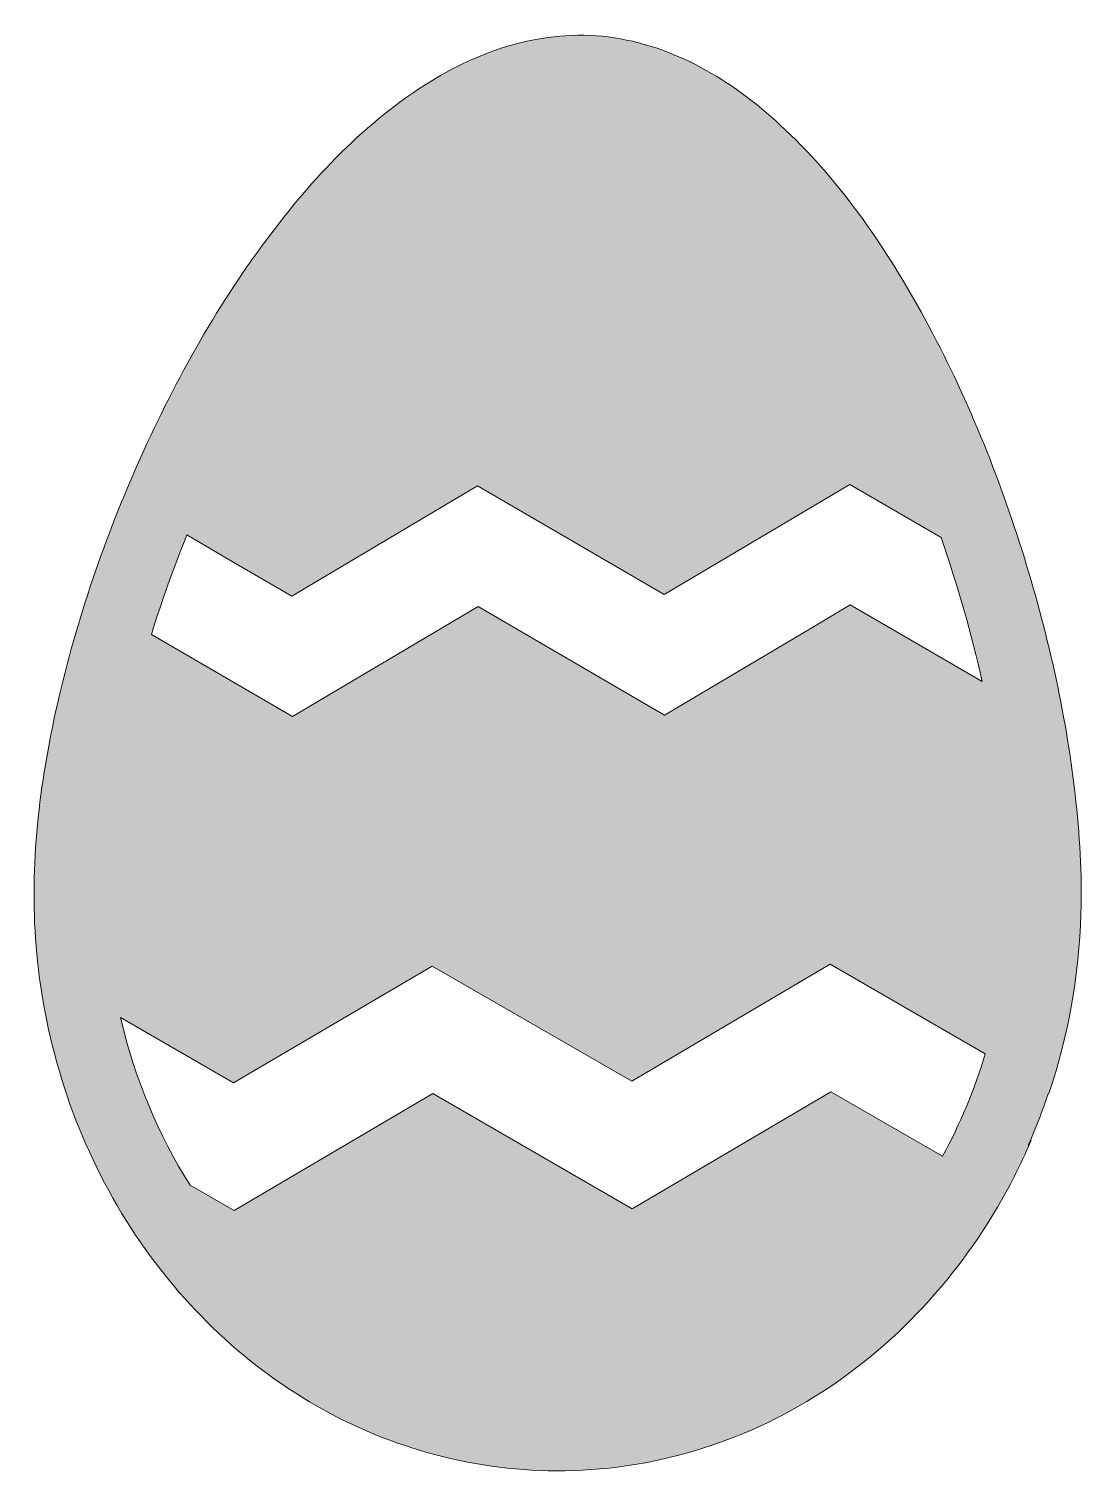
# Model space of a CAD drawing. Header units: inches. Extents: x 0 to 74, y 0 to 102.
import ezdxf

# ---------------------------------------------------------------- set-up
doc = ezdxf.new("R2010")
doc.units = ezdxf.units.IN
doc.header["$MEASUREMENT"] = 0
doc.layers.add('Layer 1', color=7, linetype='Continuous')

msp = doc.modelspace()

# ---------------------------------------------------------------- hatches: boundary and pattern name
at = {"layer": 'Layer 1', "true_color": 0xff97c6}
h = msp.add_hatch(color=231, dxfattribs=at)
h.dxf.hatch_style = 2
edge = h.paths.add_edge_path()
edge.add_spline(control_points=[(71.81, 26.72), (71.81, 26.72), (71.85, 26.7), (71.85, 26.7), (73.22, 30.79), (73.98, 35.09), (74.11, 39.41), (74.2, 42.23), (74.02, 45.07), (73.7, 47.87), (73.03, 53.73), (71.71, 59.51), (69.94, 65.13), (68.1, 70.97), (65.76, 76.67), (62.79, 82.02), (60.11, 86.85), (56.9, 91.49), (52.83, 95.24), (49.44, 98.37), (45.3, 100.89), (40.65, 101.47), (36.04, 102.05), (31.53, 100.54), (27.68, 98.08), (23.1, 95.16), (19.34, 91.06), (16.15, 86.71), (12.51, 81.74), (9.53, 76.28), (7.07, 70.63), (4.63, 65), (2.68, 59.14), (1.41, 53.14), (0.22, 47.53), (-0.37, 41.78), (0.25, 36.06), (0.94, 29.58), (3.06, 23.25), (6.52, 17.72), (9.78, 12.51), (14.22, 8.02), (19.51, 4.88), (24.77, 1.75), (30.82, 0.02), (36.95, 0), (43.61, -0.03), (50.17, 1.95), (55.76, 5.56), (61.41, 9.19), (65.98, 14.37), (69.12, 20.29), (69.65, 21.3), (70.14, 22.34), (70.59, 23.39), (70.59, 23.39), (70.37, 23), (70.37, 23), (70.9, 24.21), (71.38, 25.45), (71.81, 26.72)], knot_values=[0, 0, 0, 0, 1, 1, 1, 2, 2, 2, 3, 3, 3, 4, 4, 4, 5, 5, 5, 6, 6, 6, 7, 7, 7, 8, 8, 8, 9, 9, 9, 10, 10, 10, 11, 11, 11, 12, 12, 12, 13, 13, 13, 14, 14, 14, 15, 15, 15, 16, 16, 16, 17, 17, 17, 18, 18, 18, 19, 19, 19, 20, 20, 20, 20], degree=3, periodic=1)
edge = h.paths.add_edge_path()
edge.add_spline(control_points=[(14.15, 64.29), (14.15, 64.29), (18.26, 61.9), (18.26, 61.9), (18.26, 61.9), (20.99, 63.52), (20.99, 63.52), (20.99, 63.52), (31.4, 69.7), (31.4, 69.7), (31.4, 69.7), (44.6, 62.01), (44.6, 62.01), (44.6, 62.01), (57.74, 69.81), (57.74, 69.81), (57.74, 69.81), (64.21, 66.04), (64.21, 66.04), (65.38, 62.68), (66.36, 59.23), (67.12, 55.85), (67.12, 55.85), (61.89, 58.89), (61.89, 58.89), (61.89, 58.89), (57.78, 61.28), (57.78, 61.28), (57.78, 61.28), (55.05, 59.66), (55.05, 59.66), (55.05, 59.66), (44.64, 53.48), (44.64, 53.48), (44.64, 53.48), (31.43, 61.17), (31.43, 61.17), (31.43, 61.17), (18.3, 53.37), (18.3, 53.37), (18.3, 53.37), (8.31, 59.18), (8.31, 59.18), (9.03, 61.53), (9.88, 63.89), (10.82, 66.23), (10.82, 66.23), (14.15, 64.29), (14.15, 64.29)], knot_values=[0, 0, 0, 0, 1, 1, 1, 2, 2, 2, 3, 3, 3, 4, 4, 4, 5, 5, 5, 6, 6, 6, 7, 7, 7, 8, 8, 8, 9, 9, 9, 10, 10, 10, 11, 11, 11, 12, 12, 12, 13, 13, 13, 14, 14, 14, 15, 15, 15, 16, 16, 16, 16], degree=3, periodic=1)
edge = h.paths.add_edge_path()
edge.add_spline(control_points=[(56.4, 26.82), (56.4, 26.82), (42.35, 18.54), (42.35, 18.54), (42.35, 18.54), (28.23, 26.69), (28.23, 26.69), (28.23, 26.69), (14.17, 18.42), (14.17, 18.42), (14.17, 18.42), (11.05, 20.22), (11.05, 20.22), (8.8, 23.75), (7.12, 27.75), (6.13, 32.07), (6.13, 32.07), (14.13, 27.45), (14.13, 27.45), (14.13, 27.45), (28.19, 35.72), (28.19, 35.72), (28.19, 35.72), (42.31, 27.57), (42.31, 27.57), (42.31, 27.57), (56.36, 35.85), (56.36, 35.85), (56.36, 35.85), (67.34, 29.51), (67.34, 29.51), (66.57, 26.95), (65.55, 24.52), (64.31, 22.26), (64.31, 22.26), (56.4, 26.82), (56.4, 26.82)], knot_values=[0, 0, 0, 0, 1, 1, 1, 2, 2, 2, 3, 3, 3, 4, 4, 4, 5, 5, 5, 6, 6, 6, 7, 7, 7, 8, 8, 8, 9, 9, 9, 10, 10, 10, 11, 11, 11, 12, 12, 12, 12], degree=3, periodic=1)

# ---------------------------------------------------------------- linework, layer by layer
at = {"layer": 'Layer 1', "lineweight": 0}
for points, knots in [([(71.81, 26.72), (71.81, 26.72), (71.85, 26.7), (71.85, 26.7), (73.22, 30.79), (73.98, 35.09), (74.11, 39.41), (74.2, 42.23), (74.02, 45.07), (73.7, 47.87), (73.03, 53.73), (71.71, 59.51), (69.94, 65.13), (68.1, 70.97), (65.76, 76.67), (62.79, 82.02), (60.11, 86.85), (56.9, 91.49), (52.83, 95.24), (49.44, 98.37), (45.3, 100.89), (40.65, 101.47), (36.04, 102.05), (31.53, 100.54), (27.68, 98.08), (23.1, 95.16), (19.34, 91.06), (16.15, 86.71), (12.51, 81.74), (9.53, 76.28), (7.07, 70.63), (4.63, 65), (2.68, 59.14), (1.41, 53.14), (0.22, 47.53), (-0.37, 41.78), (0.25, 36.06), (0.94, 29.58), (3.06, 23.25), (6.52, 17.72), (9.78, 12.51), (14.22, 8.02), (19.51, 4.88), (24.77, 1.75), (30.82, 0.02), (36.95, 0), (43.61, -0.03), (50.17, 1.95), (55.76, 5.56), (61.41, 9.19), (65.98, 14.37), (69.12, 20.29), (69.65, 21.3), (70.14, 22.34), (70.59, 23.39), (70.59, 23.39), (70.37, 23), (70.37, 23), (70.9, 24.21), (71.38, 25.45), (71.81, 26.72)], [0, 0, 0, 0, 1, 1, 1, 2, 2, 2, 3, 3, 3, 4, 4, 4, 5, 5, 5, 6, 6, 6, 7, 7, 7, 8, 8, 8, 9, 9, 9, 10, 10, 10, 11, 11, 11, 12, 12, 12, 13, 13, 13, 14, 14, 14, 15, 15, 15, 16, 16, 16, 17, 17, 17, 18, 18, 18, 19, 19, 19, 20, 20, 20, 20]), ([(14.15, 64.29), (14.15, 64.29), (18.26, 61.9), (18.26, 61.9), (18.26, 61.9), (20.99, 63.52), (20.99, 63.52), (20.99, 63.52), (31.4, 69.7), (31.4, 69.7), (31.4, 69.7), (44.6, 62.01), (44.6, 62.01), (44.6, 62.01), (57.74, 69.81), (57.74, 69.81), (57.74, 69.81), (64.21, 66.04), (64.21, 66.04), (65.38, 62.68), (66.36, 59.23), (67.12, 55.85), (67.12, 55.85), (61.89, 58.89), (61.89, 58.89), (61.89, 58.89), (57.78, 61.28), (57.78, 61.28), (57.78, 61.28), (55.05, 59.66), (55.05, 59.66), (55.05, 59.66), (44.64, 53.48), (44.64, 53.48), (44.64, 53.48), (31.43, 61.17), (31.43, 61.17), (31.43, 61.17), (18.3, 53.37), (18.3, 53.37), (18.3, 53.37), (8.31, 59.18), (8.31, 59.18), (9.03, 61.53), (9.88, 63.89), (10.82, 66.23), (10.82, 66.23), (14.15, 64.29), (14.15, 64.29)], [0, 0, 0, 0, 1, 1, 1, 2, 2, 2, 3, 3, 3, 4, 4, 4, 5, 5, 5, 6, 6, 6, 7, 7, 7, 8, 8, 8, 9, 9, 9, 10, 10, 10, 11, 11, 11, 12, 12, 12, 13, 13, 13, 14, 14, 14, 15, 15, 15, 16, 16, 16, 16]), ([(56.4, 26.82), (56.4, 26.82), (42.35, 18.54), (42.35, 18.54), (42.35, 18.54), (28.23, 26.69), (28.23, 26.69), (28.23, 26.69), (14.17, 18.42), (14.17, 18.42), (14.17, 18.42), (11.05, 20.22), (11.05, 20.22), (8.8, 23.75), (7.12, 27.75), (6.13, 32.07), (6.13, 32.07), (14.13, 27.45), (14.13, 27.45), (14.13, 27.45), (28.19, 35.72), (28.19, 35.72), (28.19, 35.72), (42.31, 27.57), (42.31, 27.57), (42.31, 27.57), (56.36, 35.85), (56.36, 35.85), (56.36, 35.85), (67.34, 29.51), (67.34, 29.51), (66.57, 26.95), (65.55, 24.52), (64.31, 22.26), (64.31, 22.26), (56.4, 26.82), (56.4, 26.82)], [0, 0, 0, 0, 1, 1, 1, 2, 2, 2, 3, 3, 3, 4, 4, 4, 5, 5, 5, 6, 6, 6, 7, 7, 7, 8, 8, 8, 9, 9, 9, 10, 10, 10, 11, 11, 11, 12, 12, 12, 12])]:
    msp.add_open_spline(points, degree=3, knots=knots, dxfattribs=at)

doc.saveas('drawing.dxf')
